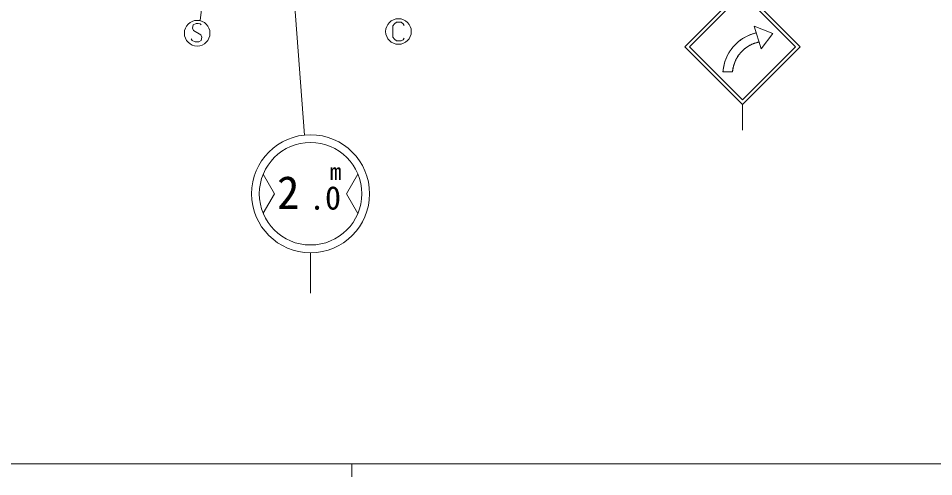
# Model space of a CAD drawing. Units: millimetres, scale not verified. Extents: x 40000 to 680000, y 20000 to 380000.
# Drawn here: x 141956 to 213422, y 204000 to 239774 of the extents above; entities that cross this region are included whole.
import ezdxf
from ezdxf.enums import TextEntityAlignment as Align

# ---------------------------------------------------------------- set-up
doc = ezdxf.new("R2010")
doc.units = ezdxf.units.MM
doc.header["$LTSCALE"] = 1000
for name, color, linetype, lineweight in [('M-BGD-EXST', 7, 'Continuous', 13), ('M-STR-STRC', 7, 'Continuous', 13), ('M-TTL-BAND', 7, 'Continuous', 13)]:
    doc.layers.add(name, color=color, linetype=linetype, lineweight=lineweight)
doc.styles.add('ＭＳ ゴシック', font='')
doc.styles.get('ＭＳ ゴシック').set_extended_font_data('MS Gothic')

msp = doc.modelspace()

# ---------------------------------------------------------------- linework, layer by layer
at = {"layer": 'M-BGD-EXST'}
for p, q in [((157876, 254952), (156156, 239604)), ((171476, 239464), (171316, 239344)), ((171836, 239464), (171476, 239464)), ((171996, 239344), (171836, 239464)), ((155601, 239252), (155561, 239012)), ((155561, 239012), (155641, 238812)), ((155841, 239372), (155601, 239252)), ((155641, 238812), (156201, 238492)), ((156001, 239372), (155841, 239372)), ((156161, 239332), (156001, 239372)), ((156241, 239252), (156161, 239332)), ((171316, 239344), (171196, 239184)), ((171196, 239184), (171196, 238304)), ((172076, 239224), (171996, 239344)), ((155521, 238052), (155441, 238172)), ((155761, 237932), (155521, 238052)), ((156241, 238052), (156041, 237932)), ((156201, 238492), (156281, 238292)), ((156281, 238292), (156241, 238052)), ((171196, 238304), (171316, 238144)), ((171316, 238144), (171476, 238024)), ((171476, 238024), (171836, 238024)), ((171836, 238024), (171996, 238104)), ((171996, 238104), (172076, 238224)), ((156041, 237932), (155761, 237932))]:
    msp.add_line(p, q, dxfattribs=at)
for centre in [(155921, 238612), (171636, 238744)]:
    msp.add_circle(centre, 1000, dxfattribs=at)
at = {"layer": 'M-STR-STRC'}
for p, q in [((162435, 255369), (164289, 230664)), ((193992, 237554), (198492, 242054)), ((194346, 237554), (198492, 241700)), ((202993, 237553), (198492, 242054)), ((202639, 237553), (198492, 241700)), ((199399, 239151), (200869, 238587)), ((199399, 239151), (199957, 237403)), ((199399, 239151), (200869, 238587)), ((199399, 239151), (199957, 237403)), ((199565, 238632), (199399, 239151)), ((199399, 239151), (200869, 238587)), ((199957, 237403), (199399, 239151)), ((199399, 239151), (200869, 238587)), ((198215, 237984), (198261, 238020)), ((198261, 238020), (198307, 238055)), ((198307, 238055), (198354, 238090)), ((198354, 238090), (198402, 238123)), ((198402, 238123), (198450, 238156)), ((198450, 238156), (198498, 238187)), ((198498, 238187), (198548, 238218)), ((198548, 238218), (198597, 238248)), ((198597, 238248), (198648, 238277)), ((198648, 238277), (198698, 238306)), ((198698, 238306), (198749, 238333)), ((198749, 238333), (198801, 238359)), ((198801, 238359), (198853, 238385)), ((198853, 238385), (198906, 238410)), ((198906, 238410), (198959, 238433)), ((198959, 238433), (199012, 238456)), ((199012, 238456), (199066, 238478)), ((199066, 238478), (199120, 238499)), ((199120, 238499), (199175, 238519)), ((199175, 238519), (199230, 238538)), ((199230, 238538), (199285, 238556)), ((199285, 238556), (199340, 238573)), ((199340, 238573), (199396, 238589)), ((199396, 238589), (199452, 238605)), ((199452, 238605), (199508, 238619)), ((199565, 238632), (199508, 238619)), ((199565, 238632), (199792, 237922)), ((199565, 238632), (199792, 237922)), ((200869, 238587), (199957, 237403)), ((200869, 238587), (199957, 237403)), ((200869, 238587), (199957, 237403)), ((200869, 238587), (199957, 237403)), ((193992, 237554), (198492, 233053)), ((194346, 237554), (198492, 233407)), ((197546, 237264), (197579, 237311)), ((197579, 237311), (197613, 237358)), ((197613, 237358), (197648, 237405)), ((197648, 237405), (197684, 237451)), ((197684, 237451), (197720, 237496)), ((197720, 237496), (197758, 237540)), ((197758, 237540), (197796, 237584)), ((197796, 237584), (197834, 237628)), ((197834, 237628), (197874, 237670)), ((197874, 237670), (197914, 237712)), ((197914, 237712), (197955, 237753)), ((197955, 237753), (197997, 237794)), ((197997, 237794), (198039, 237833)), ((198039, 237833), (198082, 237872)), ((198082, 237872), (198126, 237910)), ((198126, 237910), (198170, 237948)), ((198170, 237948), (198215, 237984)), ((198523, 237271), (198491, 237240)), ((198492, 233407), (202639, 237553)), ((198493, 233053), (202993, 237553)), ((198557, 237302), (198523, 237271)), ((198590, 237332), (198557, 237302)), ((198625, 237361), (198590, 237332)), ((198659, 237390), (198625, 237361)), ((198695, 237418), (198659, 237390)), ((198730, 237446), (198695, 237418)), ((198766, 237473), (198730, 237446)), ((198803, 237499), (198766, 237473)), ((198840, 237525), (198803, 237499)), ((198878, 237550), (198840, 237525)), ((198916, 237574), (198878, 237550)), ((198954, 237598), (198916, 237574)), ((198993, 237621), (198954, 237598)), ((199032, 237643), (198993, 237621)), ((199072, 237665), (199032, 237643)), ((199112, 237686), (199072, 237665)), ((199152, 237706), (199112, 237686)), ((199193, 237726), (199152, 237706)), ((199234, 237744), (199193, 237726)), ((199275, 237762), (199234, 237744)), ((199317, 237780), (199275, 237762)), ((199359, 237797), (199317, 237780)), ((199401, 237812), (199359, 237797)), ((199443, 237828), (199401, 237812)), ((199486, 237842), (199443, 237828)), ((199529, 237856), (199486, 237842)), ((199572, 237869), (199529, 237856)), ((199616, 237881), (199572, 237869)), ((199660, 237892), (199616, 237881)), ((199703, 237903), (199660, 237892)), ((199747, 237913), (199703, 237903)), ((199792, 237922), (199747, 237913)), ((199957, 237403), (199792, 237922)), ((197173, 236544), (197194, 236598)), ((197194, 236598), (197216, 236652)), ((197216, 236652), (197238, 236705)), ((197238, 236705), (197262, 236758)), ((197262, 236758), (197286, 236811)), ((197286, 236811), (197312, 236863)), ((197312, 236863), (197338, 236915)), ((197338, 236915), (197365, 236966)), ((197365, 236966), (197393, 237017)), ((197393, 237017), (197422, 237068)), ((197422, 237068), (197452, 237117)), ((197452, 237117), (197482, 237167)), ((197482, 237167), (197514, 237215)), ((197514, 237215), (197546, 237264)), ((198006, 236593), (197985, 236553)), ((198027, 236632), (198006, 236593)), ((198049, 236672), (198027, 236632)), ((198072, 236711), (198049, 236672)), ((198096, 236749), (198072, 236711)), ((198120, 236787), (198096, 236749)), ((198145, 236825), (198120, 236787)), ((198170, 236862), (198145, 236825)), ((198196, 236899), (198170, 236862)), ((198223, 236935), (198196, 236899)), ((198250, 236971), (198223, 236935)), ((198278, 237007), (198250, 236971)), ((198307, 237042), (198278, 237007)), ((198336, 237076), (198307, 237042)), ((198366, 237110), (198336, 237076)), ((198396, 237143), (198366, 237110)), ((198427, 237176), (198396, 237143)), ((198459, 237208), (198427, 237176)), ((198491, 237240), (198459, 237208)), ((196993, 235812), (197001, 235870)), ((197001, 235870), (197010, 235927)), ((197010, 235927), (197020, 235984)), ((197020, 235984), (197031, 236041)), ((197031, 236041), (197043, 236098)), ((197043, 236098), (197055, 236155)), ((197055, 236155), (197069, 236211)), ((197069, 236211), (197084, 236267)), ((197084, 236267), (197100, 236323)), ((197100, 236323), (197117, 236379)), ((197117, 236379), (197135, 236434)), ((197135, 236434), (197154, 236489)), ((197154, 236489), (197173, 236544)), ((197753, 235871), (197745, 235827)), ((197762, 235916), (197753, 235871)), ((197771, 235960), (197762, 235916)), ((197782, 236004), (197771, 235960)), ((197793, 236047), (197782, 236004)), ((197805, 236091), (197793, 236047)), ((197817, 236134), (197805, 236091)), ((197831, 236177), (197817, 236134)), ((197845, 236220), (197831, 236177)), ((197860, 236263), (197845, 236220)), ((197876, 236305), (197860, 236263)), ((197892, 236347), (197876, 236305)), ((197909, 236389), (197892, 236347)), ((197927, 236430), (197909, 236389)), ((197946, 236471), (197927, 236430)), ((197965, 236512), (197946, 236471)), ((197985, 236553), (197965, 236512)), ((196972, 235600), (196975, 235639)), ((197716, 235599), (196972, 235600)), ((196972, 235600), (197716, 235599)), ((196975, 235639), (196980, 235697)), ((196980, 235697), (196986, 235755)), ((196986, 235755), (196993, 235812)), ((197720, 235648), (197716, 235603)), ((197725, 235693), (197720, 235648)), ((197731, 235738), (197725, 235693)), ((197737, 235782), (197731, 235738)), ((197745, 235827), (197737, 235782)), ((198492, 233053), (198492, 231053)), ((161966, 226083), (161080, 227622)), ((168472, 227605), (167578, 226083)), ((161073, 224562), (161966, 226083)), ((167578, 226083), (168465, 224545)), ((164772, 221477), (164772, 218334))]:
    msp.add_line(p, q, dxfattribs=at)
for radius in [4606, 4000]:
    msp.add_circle((164772, 226083), radius, dxfattribs=at)
for radius, start, end in [(3327, 102.62811, 176.29675), (2586, 101.16556, 175.26004)]:
    msp.add_arc((200292, 235385), radius, start, end, dxfattribs=at)
at = {"layer": 'M-TTL-BAND'}
for p, q in [((40000, 205000), (579000, 205000)), ((168000, 205000), (168000, 204000))]:
    msp.add_line(p, q, dxfattribs=at)

# ---------------------------------------------------------------- texts
at = {"layer": 'M-STR-STRC', "style": 'ＭＳ ゴシック'}
for s, height, p in [('m', 1320, (166283, 226764)), ('2', 2566, (162158, 224130)), ('.0', 1833, (164657, 224295))]:
    msp.add_text(s, height=height, dxfattribs=at).set_placement(p, align=Align.BOTTOM_LEFT)

doc.saveas('drawing.dxf')
